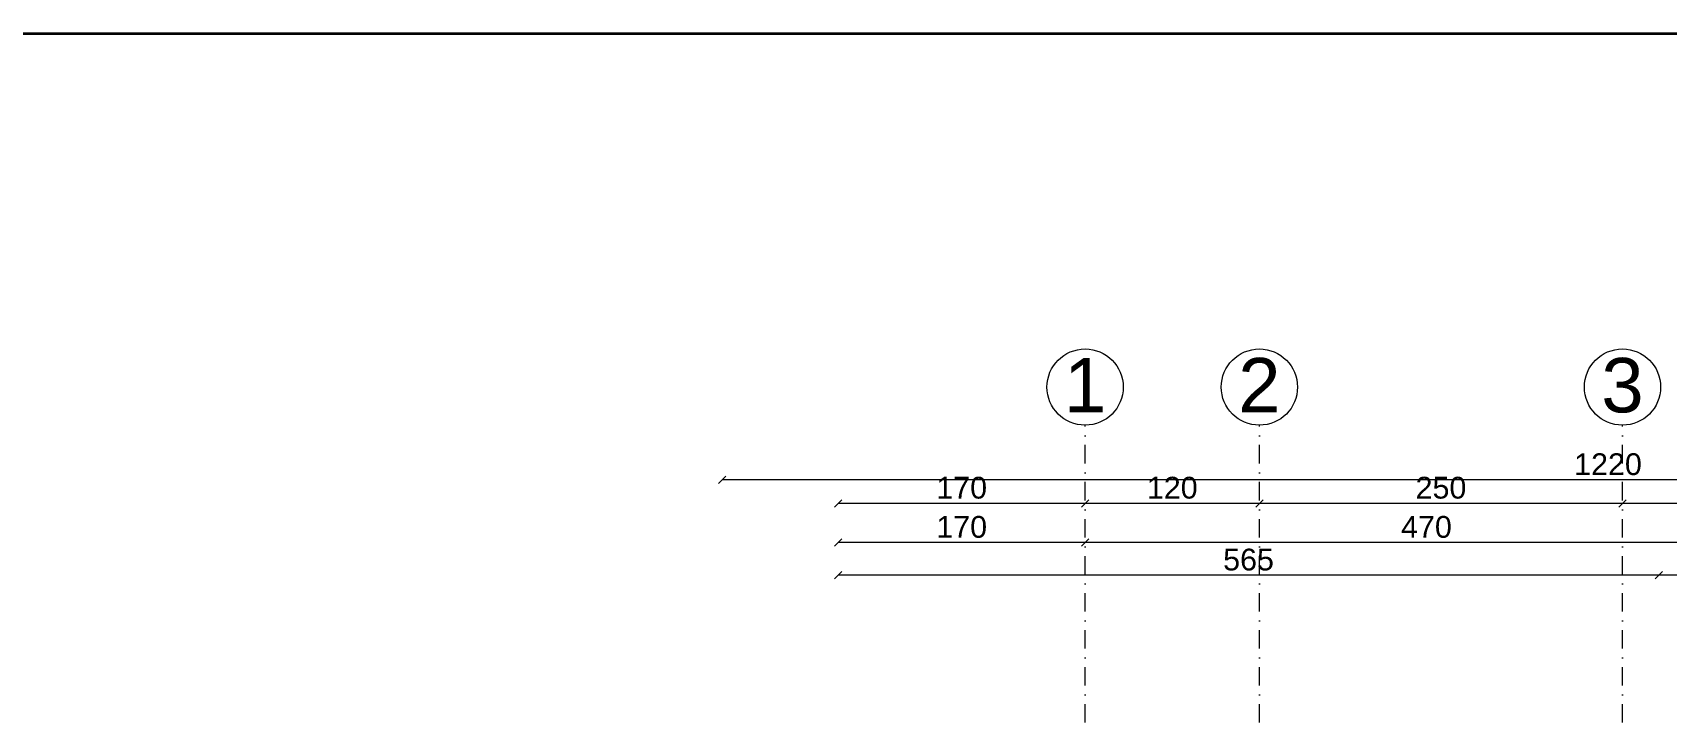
# Model space of a CAD drawing. Header units: millimetres. Extents: x 708 to 46452, y -4963 to 3960.
# Drawn here: x 14608 to 15734, y 3487 to 3959 of the extents above; entities that cross this region are included whole.
import ezdxf

# ---------------------------------------------------------------- set-up
doc = ezdxf.new("R2010")
doc.units = ezdxf.units.MM
for name, pattern in [('ACAD_ISO10W100', [18, 12, -3, 0, -3]), ('DASHDOT', [25.4, 12.7, -6.35, 0, -6.35]), ('DUZ', [0])]:
    doc.linetypes.add(name, pattern=pattern)
for name, color, linetype, lineweight in [('00_IC_OLCU', 139, 'Continuous', 20), ('AKS', 153, 'ACAD_ISO10W100', 20), ('aks ve noktalılar', 129, 'DASHDOT', 13), ('görünüş1', 251, 'Continuous', 35), ('ölçü yatay', 150, 'DUZ', 18)]:
    doc.layers.add(name, color=color, linetype=linetype, lineweight=lineweight)
doc.styles.add('arial_1_18', font='arial.ttf', dxfattribs={"height": 0.2})
doc.styles.get("Standard").update_dxf_attribs({"font": 'arial.ttf'})
doc.dimstyles.new('ALP_OLCU', dxfattribs={"dimscale": 0, "dimtxt": 15, "dimasz": 5, "dimexe": 0.18, "dimexo": 0.06, "dimgap": 3, "dimtad": 1, "dimdec": 0, "dimrnd": 0.1, "dimzin": 9, "dimdsep": 46, "dimtxsty": 'Standard', "dimblk": 'OBLIQUE', "dimcen": 0, "dimse1": 1, "dimse2": 1, "dimclrd": 256, "dimclre": 256, "dimclrt": 53, "dimadec": 0, "dimazin": 0, "dimtfac": 1, "dimtdec": 0, "dimtix": 1, "dimtmove": 1, "dimatfit": 3, "dimldrblk": 'ARCHTICK', "dimfxl": 0.18, "dimtolj": 1, "dimlwd": -1, "dimarcsym": 0})

# ---------------------------------------------------------------- blocks, each defined once
blk = doc.blocks.new('_Oblique')
at = {"color": 0, "linetype": 'ByBlock', "lineweight": -2}
blk.add_line((-0.5, -0.5), (0.5, 0.5), dxfattribs=at)
blk = doc.blocks.new('*D689')
at = {"layer": '00_IC_OLCU', "transparency": 16777216}
blk.add_line((16302.8, 3651.2), (15082.8, 3651.2), dxfattribs=at)
at = {"layer": 'Defpoints', "color": 0, "transparency": 16777216}
for p in [(15082.8, 3651.2), (16302.8, 3393.3), (15082.8, 2728.1)]:
    blk.add_point(p, dxfattribs=at)
at = {"layer": '00_IC_OLCU', "transparency": 16777216, "xscale": 5, "yscale": 5, "zscale": 5, "rotation": 180}
blk.add_blockref('_Oblique', (15082.8, 3651.2), dxfattribs=at)
at = {"layer": '00_IC_OLCU', "transparency": 16777216, "xscale": 5, "yscale": 5, "zscale": 5}
blk.add_blockref('_Oblique', (16302.8, 3651.2), dxfattribs=at)
at = {"layer": '00_IC_OLCU', "color": 53, "transparency": 16777216, "insert": (15692.8, 3661.8), "char_height": 15, "attachment_point": 5}
blk.add_mtext('\\A1;1220', dxfattribs=at)
blk = doc.blocks.new('_ArchTick')
at = {"color": 0, "linetype": 'ByBlock', "const_width": 0.15}
blk.add_lwpolyline([(-0.5, -0.5), (0.5, 0.5)], dxfattribs=at)
blk = doc.blocks.new('*D692')
at = {"layer": '00_IC_OLCU', "transparency": 16777216}
blk.add_line((15812.8, 3634.9), (15702.8, 3634.9), dxfattribs=at)
at = {"layer": 'Defpoints', "color": 0, "transparency": 16777216}
for p in [(15702.8, 3634.9), (15702.8, 3634.9), (15812.8, 3634.9)]:
    blk.add_point(p, dxfattribs=at)
at = {"layer": '00_IC_OLCU', "transparency": 16777216, "xscale": 5, "yscale": 5, "zscale": 5, "rotation": 180}
blk.add_blockref('_Oblique', (15702.8, 3634.9), dxfattribs=at)
at = {"layer": '00_IC_OLCU', "transparency": 16777216, "xscale": 5, "yscale": 5, "zscale": 5}
blk.add_blockref('_Oblique', (15812.8, 3634.9), dxfattribs=at)
at = {"layer": '00_IC_OLCU', "color": 53, "transparency": 16777216, "insert": (15757.8, 3645.6), "char_height": 15, "attachment_point": 5}
blk.add_mtext('\\A1;110', dxfattribs=at)
blk = doc.blocks.new('*D693')
at = {"layer": '00_IC_OLCU', "transparency": 16777216}
blk.add_line((15702.8, 3634.9), (15452.8, 3634.9), dxfattribs=at)
at = {"layer": 'Defpoints', "color": 0, "transparency": 16777216}
for p in [(15452.8, 3634.9), (15452.8, 3634.9), (15702.8, 3634.9)]:
    blk.add_point(p, dxfattribs=at)
at = {"layer": '00_IC_OLCU', "transparency": 16777216, "xscale": 5, "yscale": 5, "zscale": 5, "rotation": 180}
blk.add_blockref('_Oblique', (15452.8, 3634.9), dxfattribs=at)
at = {"layer": '00_IC_OLCU', "transparency": 16777216, "xscale": 5, "yscale": 5, "zscale": 5}
blk.add_blockref('_Oblique', (15702.8, 3634.9), dxfattribs=at)
at = {"layer": '00_IC_OLCU', "color": 53, "transparency": 16777216, "insert": (15577.8, 3645.6), "char_height": 15, "attachment_point": 5}
blk.add_mtext('\\A1;250', dxfattribs=at)
blk = doc.blocks.new('*D694')
at = {"layer": '00_IC_OLCU', "transparency": 16777216}
blk.add_line((15452.8, 3634.9), (15332.8, 3634.9), dxfattribs=at)
at = {"layer": 'Defpoints', "color": 0, "transparency": 16777216}
for p in [(15332.8, 3634.9), (15332.8, 3634.9), (15452.8, 3634.9)]:
    blk.add_point(p, dxfattribs=at)
at = {"layer": '00_IC_OLCU', "transparency": 16777216, "xscale": 5, "yscale": 5, "zscale": 5, "rotation": 180}
blk.add_blockref('_Oblique', (15332.8, 3634.9), dxfattribs=at)
at = {"layer": '00_IC_OLCU', "transparency": 16777216, "xscale": 5, "yscale": 5, "zscale": 5}
blk.add_blockref('_Oblique', (15452.8, 3634.9), dxfattribs=at)
at = {"layer": '00_IC_OLCU', "color": 53, "transparency": 16777216, "insert": (15392.8, 3645.6), "char_height": 15, "attachment_point": 5}
blk.add_mtext('\\A1;120', dxfattribs=at)
blk = doc.blocks.new('*D695')
at = {"layer": '00_IC_OLCU', "transparency": 16777216}
blk.add_line((15332.8, 3634.9), (15162.8, 3634.9), dxfattribs=at)
at = {"layer": 'Defpoints', "color": 0, "transparency": 16777216}
for p in [(15162.8, 3634.9), (15332.8, 3634.9), (15162.8, 2588.3)]:
    blk.add_point(p, dxfattribs=at)
at = {"layer": '00_IC_OLCU', "transparency": 16777216, "xscale": 5, "yscale": 5, "zscale": 5, "rotation": 180}
blk.add_blockref('_Oblique', (15162.8, 3634.9), dxfattribs=at)
at = {"layer": '00_IC_OLCU', "transparency": 16777216, "xscale": 5, "yscale": 5, "zscale": 5}
blk.add_blockref('_Oblique', (15332.8, 3634.9), dxfattribs=at)
at = {"layer": '00_IC_OLCU', "color": 53, "transparency": 16777216, "insert": (15247.8, 3645.6), "char_height": 15, "attachment_point": 5}
blk.add_mtext('\\A1;170', dxfattribs=at)
blk = doc.blocks.new('*D697')
at = {"layer": '00_IC_OLCU', "transparency": 16777216}
blk.add_line((15802.8, 3607.9), (15332.8, 3607.9), dxfattribs=at)
at = {"layer": 'Defpoints', "color": 0, "transparency": 16777216}
for p in [(15332.8, 3607.9), (15802.8, 3393.3), (15332.8, 3223.3)]:
    blk.add_point(p, dxfattribs=at)
at = {"layer": '00_IC_OLCU', "transparency": 16777216, "xscale": 5, "yscale": 5, "zscale": 5, "rotation": 180}
blk.add_blockref('_Oblique', (15332.8, 3607.9), dxfattribs=at)
at = {"layer": '00_IC_OLCU', "transparency": 16777216, "xscale": 5, "yscale": 5, "zscale": 5}
blk.add_blockref('_Oblique', (15802.8, 3607.9), dxfattribs=at)
at = {"layer": '00_IC_OLCU', "color": 53, "transparency": 16777216, "insert": (15567.8, 3618.6), "char_height": 15, "attachment_point": 5}
blk.add_mtext('\\A1;470', dxfattribs=at)
blk = doc.blocks.new('*D698')
at = {"layer": '00_IC_OLCU', "transparency": 16777216}
blk.add_line((15332.8, 3607.9), (15162.8, 3607.9), dxfattribs=at)
at = {"layer": 'Defpoints', "color": 0, "transparency": 16777216}
for p in [(15162.8, 3607.9), (15332.8, 3223.3), (15162.8, 2588.3)]:
    blk.add_point(p, dxfattribs=at)
at = {"layer": '00_IC_OLCU', "transparency": 16777216, "xscale": 5, "yscale": 5, "zscale": 5, "rotation": 180}
blk.add_blockref('_Oblique', (15162.8, 3607.9), dxfattribs=at)
at = {"layer": '00_IC_OLCU', "transparency": 16777216, "xscale": 5, "yscale": 5, "zscale": 5}
blk.add_blockref('_Oblique', (15332.8, 3607.9), dxfattribs=at)
at = {"layer": '00_IC_OLCU', "color": 53, "transparency": 16777216, "insert": (15247.8, 3618.6), "char_height": 15, "attachment_point": 5}
blk.add_mtext('\\A1;170', dxfattribs=at)
blk = doc.blocks.new('*D702')
at = {"layer": '00_IC_OLCU', "transparency": 16777216}
blk.add_line((15787.8, 3585.4), (15727.8, 3585.4), dxfattribs=at)
at = {"layer": 'Defpoints', "color": 0, "transparency": 16777216}
for p in [(15727.8, 3585.4), (15727.8, 3223.3), (15787.8, 3223.3)]:
    blk.add_point(p, dxfattribs=at)
at = {"layer": '00_IC_OLCU', "transparency": 16777216, "xscale": 5, "yscale": 5, "zscale": 5, "rotation": 180}
blk.add_blockref('_Oblique', (15727.8, 3585.4), dxfattribs=at)
at = {"layer": '00_IC_OLCU', "transparency": 16777216, "xscale": 5, "yscale": 5, "zscale": 5}
blk.add_blockref('_Oblique', (15787.8, 3585.4), dxfattribs=at)
at = {"layer": '00_IC_OLCU', "color": 53, "transparency": 16777216, "insert": (15757.8, 3596.1), "char_height": 15, "attachment_point": 5}
blk.add_mtext('\\A1;60', dxfattribs=at)
blk = doc.blocks.new('*D703')
at = {"layer": '00_IC_OLCU', "transparency": 16777216}
blk.add_line((15727.8, 3585.4), (15162.8, 3585.4), dxfattribs=at)
at = {"layer": 'Defpoints', "color": 0, "transparency": 16777216}
for p in [(15162.8, 3585.4), (15727.8, 3223.3), (15162.8, 2588.3)]:
    blk.add_point(p, dxfattribs=at)
at = {"layer": '00_IC_OLCU', "transparency": 16777216, "xscale": 5, "yscale": 5, "zscale": 5, "rotation": 180}
blk.add_blockref('_Oblique', (15162.8, 3585.4), dxfattribs=at)
at = {"layer": '00_IC_OLCU', "transparency": 16777216, "xscale": 5, "yscale": 5, "zscale": 5}
blk.add_blockref('_Oblique', (15727.8, 3585.4), dxfattribs=at)
at = {"layer": '00_IC_OLCU', "color": 53, "transparency": 16777216, "insert": (15445.3, 3596.1), "char_height": 15, "attachment_point": 5}
blk.add_mtext('\\A1;565', dxfattribs=at)
blk = doc.blocks.new('RERG')
at = {"layer": '00_IC_OLCU'}
for base, p1, p2, picture, middle in [((15082.8, 3651.2), (16302.8, 3393.3), (15082.8, 2728.1), '*D689', (15692.8, 3661.8)), ((15162.8, 3634.9), (15332.8, 3634.9), (15162.8, 2588.3), '*D695', (15247.8, 3645.6)), ((15332.8, 3634.9), (15452.8, 3634.9), (15332.8, 3634.9), '*D694', (15392.8, 3645.6)), ((15452.8, 3634.9), (15702.8, 3634.9), (15452.8, 3634.9), '*D693', (15577.8, 3645.6)), ((15702.8, 3634.9), (15812.8, 3634.9), (15702.8, 3634.9), '*D692', (15757.8, 3645.6)), ((15162.8, 3607.9), (15332.8, 3223.3), (15162.8, 2588.3), '*D698', (15247.8, 3618.6)), ((15332.8, 3607.9), (15802.8, 3393.3), (15332.8, 3223.3), '*D697', (15567.8, 3618.6)), ((15162.8, 3585.4), (15727.8, 3223.3), (15162.8, 2588.3), '*D703', (15445.3, 3596.1)), ((15727.8, 3585.4), (15787.8, 3223.3), (15727.8, 3223.3), '*D702', (15757.8, 3596.1))]:
    dim = blk.add_linear_dim(base=base, p1=p1, p2=p2, dimstyle='ALP_OLCU', override={"dimscale": 1}, dxfattribs=at)
    dim.commit()
    dim.dimension.update_dxf_attribs({"geometry": picture, "text_midpoint": middle})

msp = doc.modelspace()

# ---------------------------------------------------------------- linework, layer by layer
at = {"layer": 'AKS', "color": 30, "linetype": 'Continuous', "lineweight": 5}
for centre in [(15332.776, 3715.033), (15452.776, 3715.033), (15702.776, 3715.033)]:
    msp.add_circle(centre, 26.25, dxfattribs=at)
at = {"layer": 'aks ve noktalılar'}
for points in [[(15332.776, 1698.934), (15332.776, 3688.783)], [(15452.776, 1698.934), (15452.776, 3688.783)], [(15702.776, 1698.934), (15702.776, 3688.783)]]:
    msp.add_lwpolyline(points, dxfattribs=at)
at = {"layer": 'görünüş1'}
msp.add_lwpolyline([(32044, 1327.92), (39173.702, 1327.92), (39173.702, 3959.23), (4950.496, 3957.991)], dxfattribs=at)

# ---------------------------------------------------------------- block references
at = {"layer": 'ölçü yatay'}
msp.add_blockref('RERG', (0, 0), dxfattribs=at)

# ---------------------------------------------------------------- texts
at = {"layer": 'AKS', "color": 30, "linetype": 'Continuous', "lineweight": 5, "style": 'arial_1_18'}
for s, p in [('1', (15318.209, 3697.591)), ('2', (15438.209, 3697.591)), ('3', (15688.209, 3697.591))]:
    msp.add_text(s, height=37.5, dxfattribs=at).set_placement(p)

doc.saveas('drawing.dxf')
